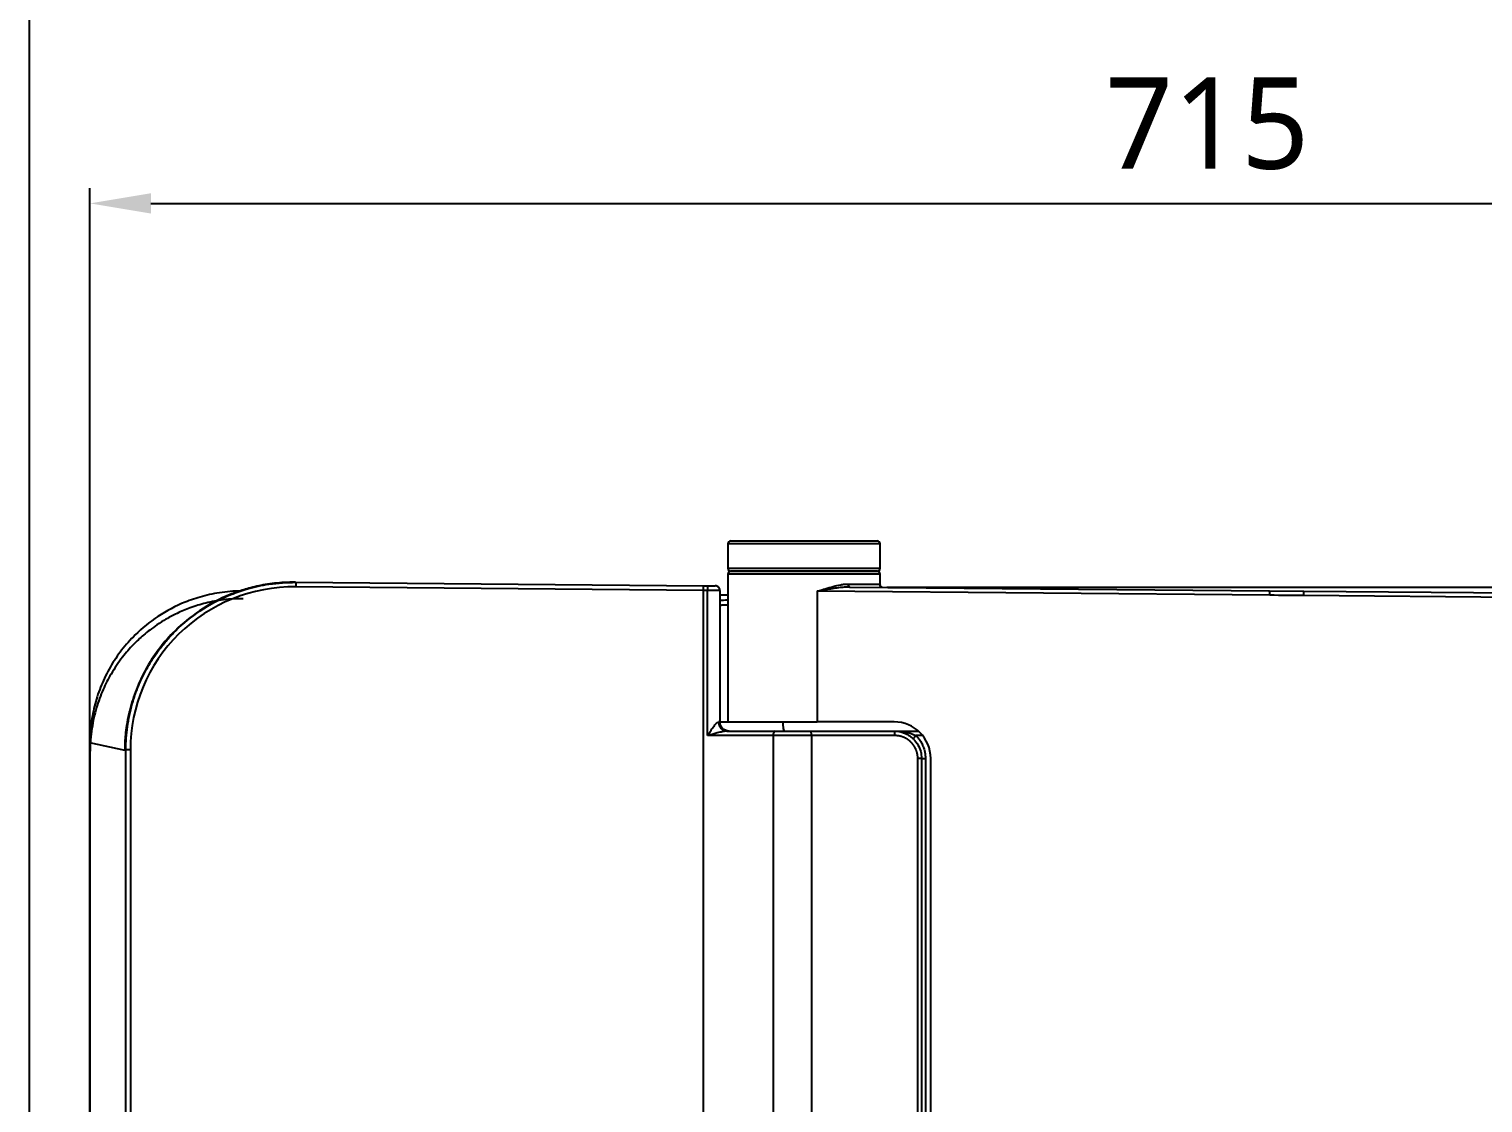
# Model space of a CAD drawing. Extents: x 612 to 6849, y -547 to 2005.
# Drawn here: x 827.1 to 1304.5, y 1255.8 to 1608.6 of the extents above; entities that cross this region are included whole.
import ezdxf

# ---------------------------------------------------------------- set-up
doc = ezdxf.new("R2010")
doc.units = 0
doc.header["$LTSCALE"] = 20
doc.header["$MEASUREMENT"] = 0
doc.layers.get('0').update_dxf_attribs({"linetype": 'CONTINUOUS'})
doc.layers.get('DEFPOINTS').update_dxf_attribs({"linetype": 'CONTINUOUS'})
doc.layers.add('1', color=7, linetype='CONTINUOUS')
doc.layers.add('6', color=6, linetype='CONTINUOUS')
doc.styles.get("Standard").update_dxf_attribs({"font": 'NanumGothic.ttf'})
doc.dimstyles.get("Standard").update_dxf_attribs({"dimtxt": 2.7, "dimasz": 2.5, "dimexe": 1.5, "dimexo": 1.5, "dimgap": 1.5, "dimtad": 1, "dimdec": 0, "dimlfac": 10, "dimzin": 0, "dimdsep": 46, "dimtxsty": 'Standard', "dimcen": 0, "dimclrt": 2, "dimadec": 0, "dimazin": 0, "dimtfac": 1, "dimtdec": 0, "dimtmove": 0, "dimatfit": 3, "dimfxl": 0, "dimtolj": 1, "dimtzin": 0, "dimarcsym": 0})

# ---------------------------------------------------------------- blocks, each defined once
blk = doc.blocks.new('*D73')
at = {"color": 3, "lineweight": -2}
for p, q in [((847.07, 1225.97), (847.07, 1556.3)), ((1562.22, 1225.97), (1562.22, 1556.3)), ((867.07, 1551.3), (1542.22, 1551.3))]:
    blk.add_line(p, q, dxfattribs=at)
at = {"color": 3}
for points in [[(867.07, 1554.64), (867.07, 1547.97), (847.07, 1551.3)], [(1542.22, 1554.64), (1542.22, 1547.97), (1562.22, 1551.3)]]:
    blk.add_solid(points, dxfattribs=at)
at = {"layer": 'DEFPOINTS', "color": 0}
for p in [(1562.22, 1551.3), (847.07, 1224.47), (1562.22, 1224.47)]:
    blk.add_point(p, dxfattribs=at)
at = {"color": 2, "insert": (1214.01, 1577.46), "char_height": 30, "attachment_point": 5}
blk.add_mtext('\\A1;715', dxfattribs=at)
blk = doc.blocks.new('*D79')
at = {"color": 3, "lineweight": -2}
for p, q in [((1108.83, 1425.2), (1677.2, 1425.2)), ((1672.2, 1405.2), (1672.2, 1250.69)), ((1672.2, 1043.74), (1672.2, 1198.25)), ((1108.83, 1023.74), (1677.2, 1023.74))]:
    blk.add_line(p, q, dxfattribs=at)
at = {"color": 3}
for points in [[(1668.87, 1405.2), (1675.53, 1405.2), (1672.2, 1425.2)], [(1668.87, 1043.74), (1675.53, 1043.74), (1672.2, 1023.74)]]:
    blk.add_solid(points, dxfattribs=at)
at = {"layer": 'DEFPOINTS', "color": 0}
for p in [(1107.33, 1425.2), (1107.33, 1023.74), (1672.2, 1023.74)]:
    blk.add_point(p, dxfattribs=at)
at = {"color": 2, "insert": (1672.2, 1224.47), "char_height": 30, "attachment_point": 5}
blk.add_mtext('\\A1;400', dxfattribs=at)

msp = doc.modelspace()

# ---------------------------------------------------------------- linework, layer by layer
at = {"layer": '1', "color": 7, "linetype": 'Continuous'}
for p, q in [((1056.57, 1439.47), (1056.57, 1431.47)), ((1081.57, 1439.47), (1056.57, 1439.47)), ((1057.57, 1440.47), (1105.57, 1440.47)), ((1106.57, 1439.47), (1081.57, 1439.47)), ((1106.57, 1431.47), (1106.57, 1439.47)), ((1056.57, 1431.47), (1106.57, 1431.47)), ((1056.57, 1429.47), (1056.57, 1381)), ((1081.57, 1429.47), (1056.57, 1429.47)), ((1057.57, 1430.47), (1105.57, 1430.47)), ((1081.57, 1430.47), (1057.57, 1430.47)), ((1105.57, 1430.47), (1081.57, 1430.47)), ((1106.57, 1429.47), (1081.57, 1429.47)), ((1106.57, 1425.83), (1106.57, 1429.47)), ((914.48, 1426.88), (914.72, 1426.88)), ((914.72, 1426.88), (914.71, 1425.38)), ((1048.57, 1424.21), (914.71, 1425.38)), ((914.72, 1426.88), (1048.59, 1425.71)), ((1048.57, 1424.21), (1048.59, 1425.71)), ((1048.57, 1024.73), (1048.57, 1424.21)), ((1049.84, 1424.2), (1048.57, 1424.21)), ((1048.59, 1425.71), (1049.89, 1425.7)), ((1049.84, 1376.5), (1049.84, 1424.2)), ((1049.89, 1425.7), (1052.4, 1425.68)), ((1053.94, 1424.18), (1053.94, 1381)), ((1085.91, 1423.89), (1085.91, 1381)), ((1234.6, 1422.59), (1085.91, 1423.89)), ((1096.59, 1425.29), (1234.35, 1424.09)), ((1234.35, 1424.09), (1245.66, 1423.99)), ((1245.66, 1423.99), (1507.73, 1421.74)), ((1056.57, 1422.61), (1053.93, 1422.64)), ((1507.77, 1420.24), (1245.7, 1422.49)), ((1053.94, 1381), (1053.54, 1381)), ((1053.94, 1381), (1056.57, 1381)), ((1056.57, 1381), (1085.91, 1381)), ((1111.18, 1381), (1085.91, 1381)), ((1071.42, 1376.5), (1049.84, 1376.5)), ((1056.23, 1378), (1072.11, 1378)), ((1084.04, 1376.5), (1071.42, 1376.5)), ((1071.42, 1376.5), (1071.42, 1072.44)), ((1072.11, 1378), (1083.77, 1378)), ((1083.77, 1378), (1111.18, 1378)), ((1111.44, 1376.5), (1084.04, 1376.5)), ((1084.04, 1376.5), (1084.04, 1072.44)), ((1111.18, 1378), (1119.11, 1378)), ((1120.54, 1376.5), (1118.39, 1376.5)), ((847.07, 1374.15), (847.07, 1074.79)), ((847.07, 1374.15), (847.07, 1374.15)), ((847.07, 1374.15), (847.07, 1074.79)), ((858.61, 1371.59), (847.07, 1374.15)), ((847.07, 1077.6), (847.07, 1371.34)), ((858.61, 1371.89), (858.6, 1371.89)), ((858.85, 1371.89), (858.61, 1371.89)), ((858.61, 1371.89), (858.61, 1371.59)), ((858.85, 1371.89), (860.34, 1371.89)), ((858.85, 1077.05), (858.85, 1371.89)), ((860.34, 1371.89), (860.34, 1077.05)), ((1118.94, 1079.94), (1118.94, 1369)), ((1120.18, 1369), (1118.94, 1369)), ((1120.18, 1369), (1120.18, 1079.94)), ((1120.18, 1369), (1121.48, 1369)), ((1121.48, 1369), (1121.48, 1079.94)), ((1123.18, 1079.94), (1123.18, 1369))]:
    msp.add_line(p, q, dxfattribs=at)
for centre, radius, start, end in [((1057.57, 1439.47), 1, 90, 180), ((1105.57, 1439.47), 1, 0, 90), ((1057.57, 1431.47), 1, 180, 270), ((1057.57, 1429.47), 1, 90, 180), ((1105.57, 1431.47), 1, 270, 0), ((1105.57, 1429.47), 1, 0, 90), ((1052.44, 1424.18), 1.5, 0, 14.5819), ((1111.18, 1369), 12, 0, 90)]:
    msp.add_arc(centre, radius, start, end, dxfattribs=at)
at = {"layer": '1', "color": 7, "linetype": 'Continuous', "extrusion": (0, 0, -1)}
msp.add_arc((-1056.94, 1381), 3, 270, 0, dxfattribs=at)
at = {"layer": '1', "color": 7, "linetype": 'Continuous'}
for centre, major_axis, ratio, start_param, end_param in [((914.24, 1371.88), (-53.9, 0.47), 0.992546, 4.712389, 6.291847), ((1049.87, 1424.2), (-0.01, -1.5), 0.025253, 3.141593, 4.712609), ((1096.6, 1426.29), (-0.009, -1), 0.578016, 4.717433, 6.283185), ((1107.34, 1426.2), (-0.009, -1), 0.991057, 4.721038, 6.283185), ((1234.34, 1422.59), (0.01, 1.5), 0.173642, 4.713904, 6.283185), ((1245.65, 1422.49), (0.01, 1.5), 0.034898, 4.712694, 6.283185), ((1078.95, 1420.4), (-26.5, 0.23), 0.026185, 5.718233, 5.946827), ((1056.23, 1381), (0, 3), 0.89968, 1.570796, 3.141593), ((1075.12, 1381), (0, 3), 0.173648, 1.570796, 3.141593), ((1072.11, 1376.5), (0, 1.5), 0.456984, 0, 1.570796), ((1083.77, 1376.5), (0, 1.5), 0.173648, 4.712389, 6.283185), ((1111.18, 1376.5), (0, 1.5), 0.173648, 4.712389, 6.283185), ((1118.52, 1376.5), (1.05, 1.07), 0.062513, 1.63197, 3.141593), ((856.61, 1371.89), (2, 0.05), 0.248173, 6.156887, 6.180079)]:
    msp.add_ellipse(centre, major_axis=major_axis, ratio=ratio, start_param=start_param, end_param=end_param, dxfattribs=at)
for points, knots in [([(895.73, 1423.97), (895.15, 1423.95), (893.39, 1423.89), (890.5, 1423.59), (887.16, 1423.02), (884.02, 1422.27), (881.1, 1421.38), (876.06, 1419.51), (869.34, 1415.97), (862.45, 1410.38), (857.37, 1404.66), (853.65, 1399.12), (850.72, 1393.2), (848.63, 1386.98), (847.32, 1380.6), (847.16, 1376.29), (847.07, 1374.15)], [0, 0, 0, 0, 0.022647, 0.068851, 0.112863, 0.154684, 0.194314, 0.231753, 0.364138, 0.488208, 0.575296, 0.661641, 0.747264, 0.832184, 0.916422, 1, 1, 1, 1]), ([(914.48, 1426.88), (913.3, 1426.87), (911.03, 1426.85), (907.74, 1426.56), (904.7, 1426.13), (901.91, 1425.58), (899.36, 1424.95), (897.07, 1424.27), (895.02, 1423.57), (890.18, 1421.71), (883.13, 1417.99), (875.49, 1411.77), (869.87, 1405.41), (865.73, 1399.2), (862.51, 1392.61), (860.26, 1385.78), (858.86, 1378.85), (858.69, 1374.2), (858.61, 1371.89)], [0, 0, 0, 0, 0.040436, 0.078283, 0.113539, 0.146206, 0.176283, 0.20377, 0.228667, 0.250974, 0.382224, 0.501098, 0.588141, 0.673606, 0.757508, 0.839863, 0.920687, 1, 1, 1, 1]), ([(858.85, 1371.89), (858.88, 1373.14), (858.93, 1375.66), (859.34, 1379.43), (859.99, 1383.21), (860.93, 1386.97), (862.14, 1390.69), (863.63, 1394.36), (865.41, 1397.94), (867.45, 1401.41), (869.78, 1404.77), (872.37, 1407.97), (876.63, 1412.49), (883.37, 1417.98), (891.53, 1422.3), (899.23, 1424.95), (906.36, 1426.57), (911.76, 1426.77), (914.72, 1426.88)], [0, 0, 0, 0, 0.043091, 0.086629, 0.130619, 0.175063, 0.219964, 0.265324, 0.311147, 0.357435, 0.404191, 0.451416, 0.499114, 0.617972, 0.749216, 0.814423, 0.898023, 1, 1, 1, 1]), ([(1053.86, 1424.18), (1053.7, 1424.18), (1053.3, 1424.19), (1051.97, 1424.19), (1050.9, 1424.2), (1049.84, 1424.2)], [0, 0, 0, 0, 0.430247, 0.430247, 1, 1, 1, 1]), ([(1053.89, 1424.56), (1053.83, 1424.71), (1053.71, 1425.03), (1053.37, 1425.38), (1052.93, 1425.62), (1052.59, 1425.66), (1052.4, 1425.68)], [0, 0, 0, 0, 0.241732, 0.499345, 0.721964, 1, 1, 1, 1]), ([(1053.86, 1424.18), (1053.87, 1424.32), (1053.86, 1424.6), (1053.7, 1425.01), (1053.4, 1425.35), (1053.14, 1425.51), (1053, 1425.57)], [0, 0, 0, 0, 0.239433, 0.49233, 0.749446, 1, 1, 1, 1]), ([(1085.91, 1423.89), (1086.44, 1424.05), (1087.32, 1424.34), (1089.07, 1424.89), (1091.14, 1425.51), (1093.24, 1426.02), (1094.86, 1426.26), (1095.65, 1426.28), (1096.02, 1426.29)], [0, 0, 0, 0, 0.148139, 0.249812, 0.500076, 0.749769, 0.879437, 1, 1, 1, 1]), ([(1096.59, 1425.29), (1096.11, 1425.28), (1095.06, 1425.27), (1093.31, 1425.1), (1091.31, 1424.82), (1088.82, 1424.42), (1086.99, 1424.08), (1085.91, 1423.89)], [0, 0, 0, 0, 0.139577, 0.306195, 0.499952, 0.70495, 1, 1, 1, 1]), ([(1096.02, 1426.29), (1096.67, 1426.29), (1097.97, 1426.27), (1099.7, 1426.26), (1101.25, 1426.25), (1102.6, 1426.23), (1103.75, 1426.22), (1104.7, 1426.21), (1105.45, 1426.21), (1106.01, 1426.2), (1106.24, 1426.2), (1106.35, 1426.2)], [0, 0, 0, 0, 0.119373, 0.236681, 0.351924, 0.465101, 0.576212, 0.685257, 0.792237, 0.897151, 1, 1, 1, 1]), ([(1106.35, 1426.2), (1106.4, 1426.19), (1106.51, 1426.16), (1106.56, 1426.01), (1106.57, 1425.9), (1106.57, 1425.87)], [0, 0, 0, 0, 0.412968, 0.857109, 1, 1, 1, 1]), ([(897.43, 1421.46), (895.24, 1421.48), (891.1, 1421.25), (885.27, 1420.17), (880.17, 1418.62), (875.82, 1416.8), (872.18, 1414.89), (869.22, 1413.02), (866.76, 1411.25), (864.16, 1409.14), (861.06, 1406.24), (857.4, 1402.03), (854.04, 1397.06), (851.2, 1391.49), (849.02, 1385.52), (847.5, 1378.71), (847.14, 1373.89), (847.14, 1371.34)], [0, 0, 0, 0, 0.082608, 0.157568, 0.224888, 0.284576, 0.336627, 0.381036, 0.417797, 0.451596, 0.508283, 0.578837, 0.663265, 0.735721, 0.815997, 0.904091, 1, 1, 1, 1]), ([(1056.65, 1419.42), (1056.29, 1419.4), (1055.35, 1419.35), (1054.2, 1419.26), (1054.03, 1419.17), (1053.94, 1419.13)], [0, 0, 0, 0, 0.201739, 0.587158, 1, 1, 1, 1]), ([(861.24, 1388.41), (861.18, 1388.23), (861.12, 1388.04), (860.24, 1385.29), (859.63, 1382.67), (859.01, 1378.65), (858.85, 1377.3), (858.65, 1374.6), (858.59, 1373.24), (858.6, 1371.89)], [0, 0, 0, 0, 0.03504, 0.03504, 0.51752, 0.51752, 0.75876, 0.75876, 1, 1, 1, 1]), ([(858.62, 1373.88), (858.62, 1374.04), (858.66, 1375), (858.8, 1377), (859.19, 1380.14), (859.92, 1383.77), (860.75, 1386.69), (861.3, 1388.31), (861.43, 1388.66)], [0, 0, 0, 0, 0.033249, 0.190694, 0.397752, 0.660478, 0.925212, 1, 1, 1, 1]), ([(1049.84, 1376.5), (1049.87, 1376.55), (1050.2, 1377.05), (1050.69, 1377.79), (1051.29, 1378.65), (1051.85, 1379.43), (1052.46, 1380.18), (1053.09, 1380.85), (1053.4, 1380.95), (1053.54, 1381)], [0, 0, 0, 0, 0.027636, 0.271719, 0.400869, 0.514639, 0.717348, 0.875023, 1, 1, 1, 1]), ([(1056.23, 1378), (1056.11, 1377.99), (1055.83, 1377.98), (1055.31, 1377.89), (1054.68, 1377.75), (1053.92, 1377.57), (1052.94, 1377.33), (1051.56, 1376.97), (1050.48, 1376.68), (1049.84, 1376.5)], [0, 0, 0, 0, 0.066701, 0.149541, 0.249773, 0.364683, 0.499814, 0.702118, 1, 1, 1, 1]), ([(1111.18, 1378), (1111.97, 1377.97), (1113.44, 1377.93), (1115.45, 1377.55), (1117.08, 1377.09), (1118, 1376.68), (1118.39, 1376.5)], [0, 0, 0, 0, 0.326984, 0.603181, 0.827619, 1, 1, 1, 1]), ([(1111.18, 1378), (1111.67, 1377.98), (1112.63, 1377.93), (1113.96, 1377.59), (1115.11, 1377.13), (1116.08, 1376.57), (1116.88, 1375.98), (1117.94, 1375.02), (1119.08, 1373.51), (1120.01, 1371.3), (1120.12, 1369.76), (1120.18, 1369)], [0, 0, 0, 0, 0.106104, 0.20325, 0.291436, 0.370661, 0.440926, 0.502231, 0.674467, 0.840325, 1, 1, 1, 1]), ([(1118.39, 1376.5), (1118.71, 1376.16), (1119.33, 1375.49), (1120.1, 1374.32), (1120.8, 1372.87), (1121.37, 1371.08), (1121.44, 1369.69), (1121.48, 1369)], [0, 0, 0, 0, 0.16654, 0.332283, 0.500164, 0.750512, 1, 1, 1, 1]), ([(858.6, 1371.88), (858.6, 1372.17), (858.59, 1372.83), (858.6, 1373.5), (858.62, 1373.88)], [0, 0, 0, 0, 0.439186, 1, 1, 1, 1]), ([(858.6, 1371.89), (858.61, 1371.8), (858.61, 1371.72), (858.61, 1371.62), (858.61, 1371.6), (858.61, 1371.59)], [0, 0, 0, 0, 0.850158, 0.850158, 1, 1, 1, 1]), ([(858.61, 1371.59), (858.61, 1371.6), (858.61, 1371.62), (858.6, 1371.71), (858.6, 1371.8), (858.6, 1371.88)], [0, 0, 0, 0, 0.148194, 0.148194, 1, 1, 1, 1])]:
    msp.add_open_spline(points, degree=3, knots=knots, dxfattribs=at)
for points, degree in [([(1053.94, 1424.18), (1053.94, 1424.18), (1053.91, 1424.18), (1053.86, 1424.18)], 3), ([(1107.15, 1425.22), (1106.48, 1425.58), (1106.57, 1425.88)], 2), ([(1245.7, 1422.49), (1241.98, 1422.52), (1238.26, 1422.56), (1234.6, 1422.59)], 3), ([(1118.94, 1369), (1118.94, 1369.74), (1118.65, 1371.19), (1118.08, 1372.55), (1117.26, 1373.78), (1116.22, 1374.83), (1114.99, 1375.65), (1113.62, 1376.21), (1112.18, 1376.5), (1111.44, 1376.5)], 2)]:
    msp.add_open_spline(points, degree=degree, dxfattribs=at)
at = {"layer": '6'}
msp.add_lwpolyline([(2109.38, 1749.51), (827.07, 1749.51), (827.07, -175.53), (2227.01, -175.53)], dxfattribs=at)

# ---------------------------------------------------------------- dimensions: what is measured, and where the dimension line sits
dim = msp.add_linear_dim(base=(1562.22, 1551.3), p1=(847.07, 1224.47), p2=(1562.22, 1224.47), dimstyle='Standard', override={"dimtxt": 30, "dimasz": 20, "dimexe": 5, "dimgap": 10, "dimlfac": 1, "dimzin": 12, "dimclrd": 3, "dimclre": 3, "dimazin": 2, "dimarcsym": 1})
dim.commit()
dim.dimension.update_dxf_attribs({"geometry": '*D73', "text_midpoint": (1214.01, 1551.3), "dimtype": 160})
dim = msp.add_linear_dim(base=(1672.2, 1023.74), p1=(1107.33, 1425.2), p2=(1107.33, 1023.74), angle=90, text='400', dimstyle='Standard', override={"dimtxt": 30, "dimasz": 20, "dimexe": 5, "dimgap": 10, "dimtih": 1, "dimtoh": 1, "dimlfac": 1, "dimzin": 12, "dimclrd": 3, "dimclre": 3, "dimazin": 2, "dimarcsym": 1})
dim.commit()
dim.dimension.update_dxf_attribs({"geometry": '*D79', "text_midpoint": (1672.2, 1224.47)})

doc.saveas('drawing.dxf')
